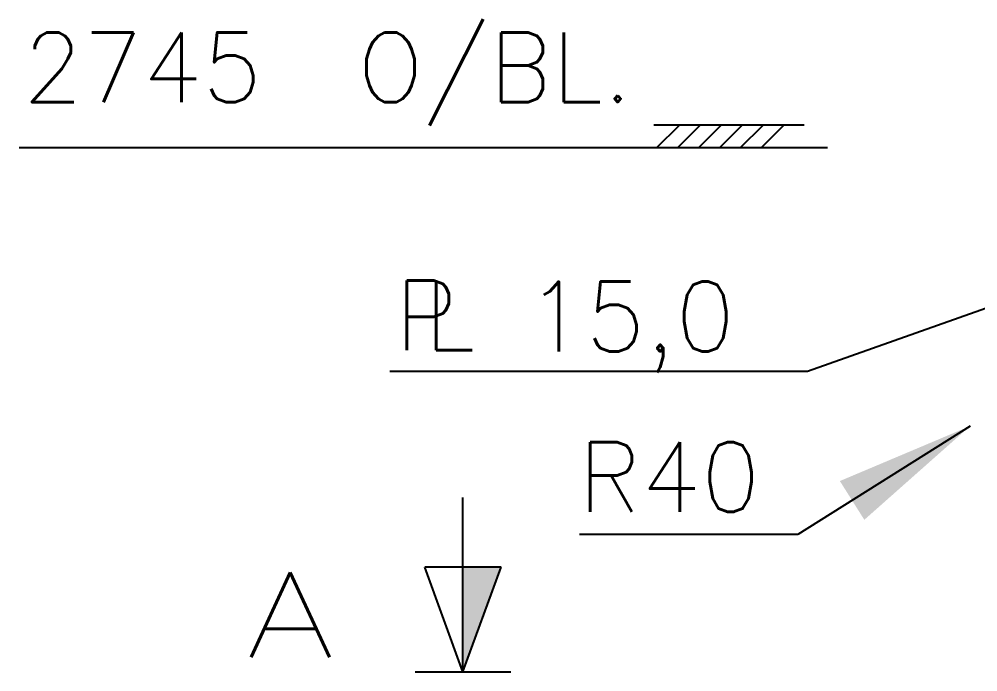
# Model space of a CAD drawing. Extents: x 53504 to 219407, y 25397 to 156081.
# Drawn here: x 119305 to 120680, y 67403 to 68339 of the extents above; entities that cross this region are included whole.
import ezdxf

# ---------------------------------------------------------------- set-up
doc = ezdxf.new("R2010")
doc.units = 0
doc.header["$LTSCALE"] = 250
doc.linetypes.add('PHANTOM', pattern=[2.1, 1.25, -0.2, 0.125, -0.2, 0.125, -0.2])
for name, color, linetype in [('S0CO1', 1, 'CONTINUOUS'), ('S0DIM', 2, 'CONTINUOUS'), ('S0PH2', 2, 'PHANTOM'), ('S0TX2', 2, 'CONTINUOUS'), ('S0TX4', 4, 'CONTINUOUS')]:
    doc.layers.add(name, color=color, linetype=linetype)
doc.styles.add('ROMANS', font='romans', dxfattribs={"height": 100})
doc.dimstyles.new('ORGINAL', dxfattribs={"dimscale": 100, "dimtxt": 1.8, "dimasz": 2, "dimexe": 0.5, "dimexo": 1, "dimgap": 0.5, "dimtad": 1, "dimdec": 0, "dimdsep": 46, "dimtxsty": 'ROMANS', "dimcen": 0, "dimclrd": 1, "dimclre": 1, "dimclrt": 2, "dimadec": 3, "dimazin": 2, "dimtfac": 1, "dimtdec": 0, "dimtmove": 0, "dimatfit": 3, "dimfxl": 1, "dimtvp": 100, "dimtolj": 1, "dimarcsym": 0})

# ---------------------------------------------------------------- blocks, each defined once
blk = doc.blocks.new('PLDIM2')
at = {"layer": 'S0TX2', "style": 'ROMANS'}
for s, p in [('P', (-19.2, 0.3)), ('L', (22.8, 0.3))]:
    blk.add_text(s, height=100, dxfattribs=at).set_placement(p)
blk.add_attdef('XX.X', (168.5, -1.5), '', height=100, dxfattribs=at)
blk = doc.blocks.new('LLL')
at = {"layer": 'S0PH2'}
for p, q in [((41.6, 112.8), (41.6, 431.2)), ((110, 300.7), (-26.8, 300.7)), ((41.6, 112.8), (-26.8, 300.7)), ((41.6, 112.8), (110, 300.7)), ((-44.1, 112.8), (127.2, 112.8))]:
    blk.add_line(p, q, dxfattribs=at)
blk.add_solid([(110, 300.7), (41.6, 112.8), (110, 300.7), (41.6, 300.7)], dxfattribs=at)
blk = doc.blocks.new('ST10011')
at = {"layer": 'S0CO1'}
for p, q in [((4.235, 0.654), (-0.077, 0.654)), ((0, 0), (0.654, 0.654)), ((0.6, 0), (1.254, 0.654)), ((1.2, 0), (1.854, 0.654)), ((1.8, 0), (2.454, 0.654)), ((2.4, 0), (3.054, 0.654)), ((3, 0), (3.654, 0.654))]:
    blk.add_line(p, q, dxfattribs=at)

msp = doc.modelspace()

# ---------------------------------------------------------------- linework, layer by layer
at = {"layer": 'S0DIM', "color": 0}
msp.add_lwpolyline([(120464.751, 68154.411), (119305.431, 68154.411)], dxfattribs=at)
at = {"layer": 'S0TX2', "color": 0}
msp.add_lwpolyline([(120932.942, 68059.757), (120932.942, 67959.757), (120932.942, 68009.757), (120436.103, 67833.672), (119837.144, 67833.672)], dxfattribs=at)

# ---------------------------------------------------------------- block references
at = {"layer": 'S0CO1', "color": 0}
msp.add_blockref('PLDIM2', (119863.507, 67863.969), dxfattribs=at).add_auto_attribs({'XX.X': '15,0'})
at = {"layer": 'S0CO1', "color": 0, "xscale": 0.7999999999999546, "yscale": 0.7999999999999546, "zscale": 0.7999999999999546}
msp.add_blockref('LLL', (119908.532, 67312.334), dxfattribs=at)
at = {"layer": 'S0DIM', "color": 0, "xscale": 50, "yscale": 50, "zscale": 50}
msp.add_blockref('ST10011', (120219.573, 68154.411), dxfattribs=at)

# ---------------------------------------------------------------- texts
at = {"layer": 'S0DIM', "color": 0, "style": 'ROMANS'}
msp.add_text('R40', height=100, dxfattribs=at).set_placement((120107.144, 67632.115))
at = {"layer": 'S0TX2', "color": 0, "style": 'ROMANS'}
msp.add_text('2745  O/BL.', height=100, dxfattribs=at).set_placement((119310.879, 68220.127))
at = {"layer": 'S0TX4', "color": 0, "style": 'ROMANS', "width": 1.35}
msp.add_text('A', height=121.6, dxfattribs=at).set_placement((119630.944, 67423.543))

# ---------------------------------------------------------------- leaders
at = {"layer": 'S0TX2', "color": 0}
msp.add_leader([(120669.116, 67755.2), (120422.25, 67599.546), (120109.08, 67599.546)], dimstyle='ORGINAL', dxfattribs=at)

doc.saveas('drawing.dxf')
